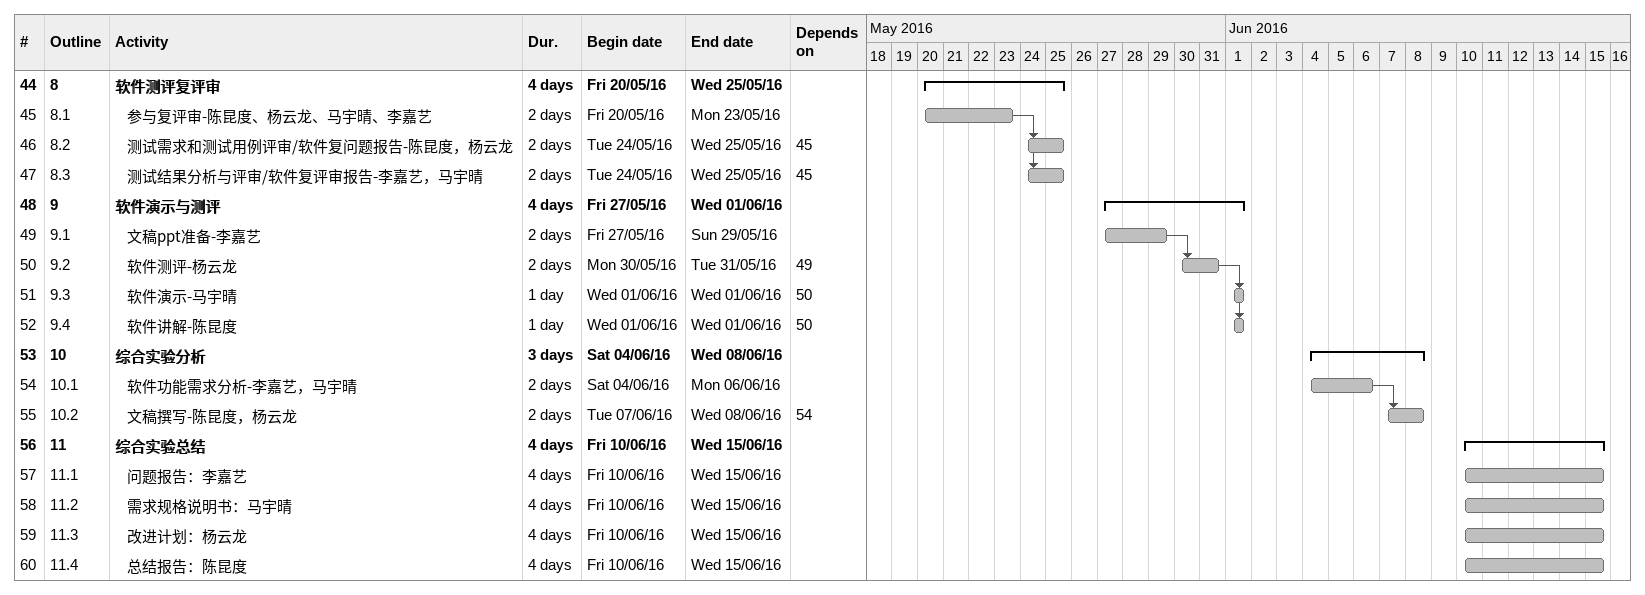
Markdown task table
| ID | WBS | Task | Duration | Start | Finish | Predecessors |
|---|---|---|---|---|---|---|
| 44 | 8 | **软件测评复评审** | 4d | 2016-05-20 | 2016-05-25 |  |
| 45 | 8.1 | 参与复评审-陈昆度、杨云龙、马宇晴、李嘉艺 | 2d | 2016-05-20 | 2016-05-23 |  |
| 46 | 8.2 | 测试需求和测试用例评审/软件复问题报告-陈昆度，杨云龙 | 2d | 2016-05-24 | 2016-05-25 | 45 |
| 47 | 8.3 | 测试结果分析与评审/软件复评审报告-李嘉艺，马宇晴 | 2d | 2016-05-24 | 2016-05-25 | 45 |
| 48 | 9 | **软件演示与测评** | 4d | 2016-05-27 | 2016-06-01 |  |
| 49 | 9.1 | 文稿ppt准备-李嘉艺 | 2d | 2016-05-27 | 2016-05-29 |  |
| 50 | 9.2 | 软件测评-杨云龙 | 2d | 2016-05-30 | 2016-05-31 | 49 |
| 51 | 9.3 | 软件演示-马宇晴 | 1d | 2016-06-01 | 2016-06-01 | 50 |
| 52 | 9.4 | 软件讲解-陈昆度 | 1d | 2016-06-01 | 2016-06-01 | 50 |
| 53 | 10 | **综合实验分析** | 3d | 2016-06-04 | 2016-06-08 |  |
| 54 | 10.1 | 软件功能需求分析-李嘉艺，马宇晴 | 2d | 2016-06-04 | 2016-06-06 |  |
| 55 | 10.2 | 文稿撰写-陈昆度，杨云龙 | 2d | 2016-06-07 | 2016-06-08 | 54 |
| 56 | 11 | **综合实验总结** | 4d | 2016-06-10 | 2016-06-15 |  |
| 57 | 11.1 | 问题报告：李嘉艺 | 4d | 2016-06-10 | 2016-06-15 |  |
| 58 | 11.2 | 需求规格说明书：马宇晴 | 4d | 2016-06-10 | 2016-06-15 |  |
| 59 | 11.3 | 改进计划：杨云龙 | 4d | 2016-06-10 | 2016-06-15 |  |
| 60 | 11.4 | 总结报告：陈昆度 | 4d | 2016-06-10 | 2016-06-15 |  |
